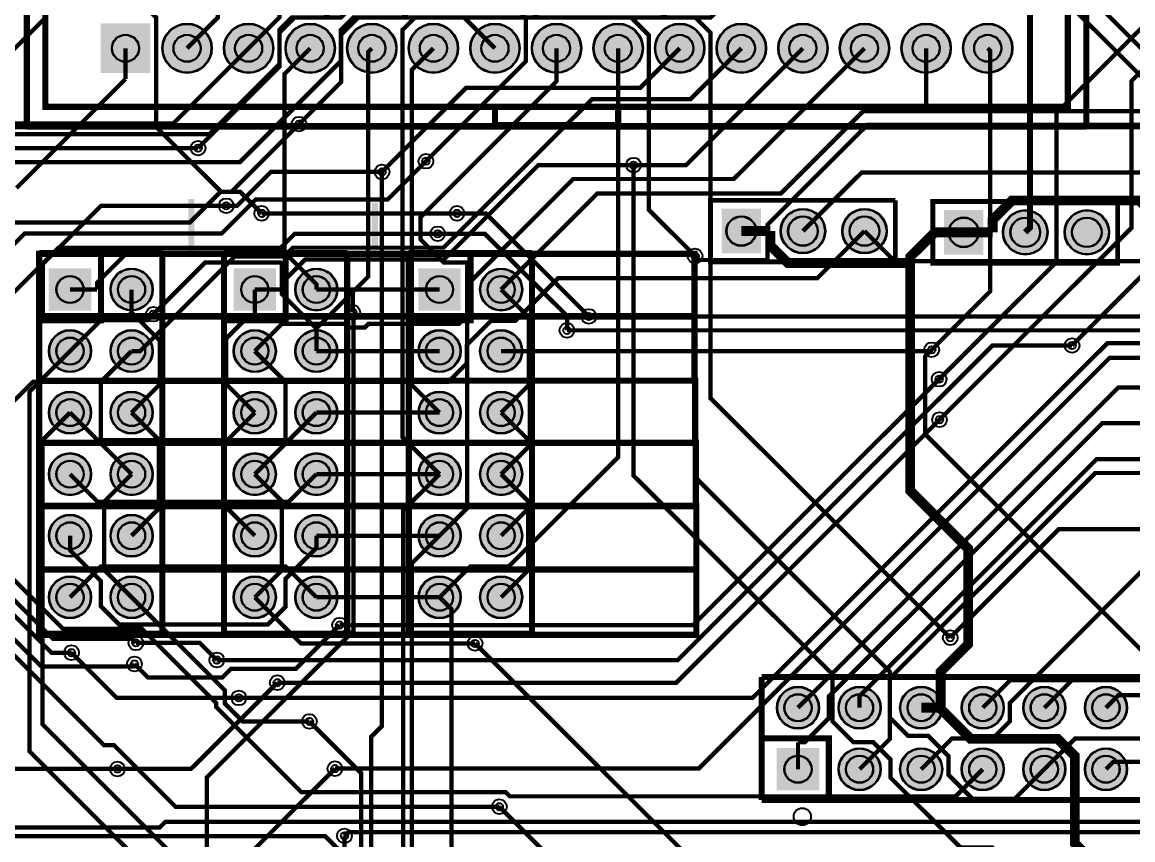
# Model space of a CAD drawing. Header units: millimetres. Extents: x 0 to 210, y -1 to 136.
# Drawn here: x 35.62 to 81.42, y 34.74 to 68.49 of the extents above; entities that cross this region are included whole.
import ezdxf

# ---------------------------------------------------------------- set-up
doc = ezdxf.new("R2010")
doc.units = ezdxf.units.MM
for name, color, linetype, true_color in [('BottomLayer', 7, 'Continuous', 0x0000ff), ('BottomSolderMaskLayer', 7, 'Continuous', 0xaa00ff), ('Hole', 7, 'Continuous', 0x222222), ('Multi-Layer', 7, 'Continuous', 0xc0c0c0), ('TopLayer', 7, 'Continuous', 0xff0000), ('TopSilkLayer', 7, 'Continuous', 0xffcc00), ('TopSolderMaskLayer', 7, 'Continuous', 0x800080)]:
    doc.layers.add(name, color=color, linetype=linetype, true_color=true_color)

msp = doc.modelspace()

# ---------------------------------------------------------------- hatches: boundary and pattern name
at = {"layer": 'BottomSolderMaskLayer'}
for points in [[(38.853, 68.437), (40.903, 68.437), (40.903, 66.386), (38.853, 66.386)], [(41.393, 67.412, 1), (43.444, 67.412, 1)], [(43.933, 67.412, 1), (45.984, 67.412, 1)], [(46.473, 67.412, 1), (48.524, 67.412, 1)], [(49.013, 67.412, 1), (51.064, 67.412, 1)], [(51.553, 67.412, 1), (53.604, 67.412, 1)], [(54.093, 67.412, 1), (56.144, 67.412, 1)], [(56.633, 67.412, 1), (58.684, 67.412, 1)], [(59.173, 67.412, 1), (61.224, 67.412, 1)], [(61.713, 67.412, 1), (63.764, 67.412, 1)], [(64.253, 67.412, 1), (66.304, 67.412, 1)], [(66.793, 67.412, 1), (68.844, 67.412, 1)], [(69.333, 67.412, 1), (71.384, 67.412, 1)], [(71.873, 67.412, 1), (73.924, 67.412, 1)], [(74.413, 67.412, 1), (76.464, 67.412, 1)], [(64.465, 60.793), (66.091, 60.793), (66.091, 58.943), (64.465, 58.943)], [(66.893, 59.868, 1), (68.744, 59.868, 1)], [(69.433, 59.868, 1), (71.284, 59.868, 1)], [(73.635, 60.743), (75.26, 60.743), (75.26, 58.892), (73.635, 58.892)], [(76.062, 59.817, 1), (77.913, 59.817, 1)], [(78.602, 59.817, 1), (80.453, 59.817, 1)], [(38.467, 58.33), (38.467, 56.58), (36.717, 56.58), (36.717, 58.33)], [(39.257, 57.455, 1), (41.008, 57.455, 1)], [(46.087, 58.33), (46.087, 56.58), (44.337, 56.58), (44.337, 58.33)], [(46.877, 57.455, 1), (48.628, 57.455, 1)], [(53.707, 58.33), (53.707, 56.58), (51.957, 56.58), (51.957, 58.33)], [(54.497, 57.455, 1), (56.248, 57.455, 1)], [(36.717, 54.915, 1), (38.468, 54.915, 1)], [(39.257, 54.915, 1), (41.008, 54.915, 1)], [(44.337, 54.915, 1), (46.088, 54.915, 1)], [(46.877, 54.915, 1), (48.628, 54.915, 1)], [(51.957, 54.915, 1), (53.708, 54.915, 1)], [(54.497, 54.915, 1), (56.248, 54.915, 1)], [(36.717, 52.375, 1), (38.468, 52.375, 1)], [(39.257, 52.375, 1), (41.008, 52.375, 1)], [(44.337, 52.375, 1), (46.088, 52.375, 1)], [(46.877, 52.375, 1), (48.628, 52.375, 1)], [(51.957, 52.375, 1), (53.708, 52.375, 1)], [(54.497, 52.375, 1), (56.248, 52.375, 1)], [(36.717, 49.835, 1), (38.468, 49.835, 1)], [(39.257, 49.835, 1), (41.008, 49.835, 1)], [(44.337, 49.835, 1), (46.088, 49.835, 1)], [(46.877, 49.835, 1), (48.628, 49.835, 1)], [(51.957, 49.835, 1), (53.708, 49.835, 1)], [(54.497, 49.835, 1), (56.248, 49.835, 1)], [(36.717, 47.295, 1), (38.468, 47.295, 1)], [(39.257, 47.295, 1), (41.008, 47.295, 1)], [(44.337, 47.295, 1), (46.088, 47.295, 1)], [(46.877, 47.295, 1), (48.628, 47.295, 1)], [(51.957, 47.295, 1), (53.708, 47.295, 1)], [(54.497, 47.295, 1), (56.248, 47.295, 1)], [(36.717, 44.755, 1), (38.468, 44.755, 1)], [(39.257, 44.755, 1), (41.008, 44.755, 1)], [(44.337, 44.755, 1), (46.088, 44.755, 1)], [(46.877, 44.755, 1), (48.628, 44.755, 1)], [(51.957, 44.755, 1), (53.708, 44.755, 1)], [(54.497, 44.755, 1), (56.248, 44.755, 1)], [(66.739, 40.197, 1), (68.49, 40.197, 1)], [(69.279, 40.197, 1), (71.03, 40.197, 1)], [(71.819, 40.197, 1), (73.57, 40.197, 1)], [(74.359, 40.197, 1), (76.11, 40.197, 1)], [(76.899, 40.197, 1), (78.65, 40.197, 1)], [(79.439, 40.197, 1), (81.19, 40.197, 1)], [(66.739, 38.532), (68.49, 38.532), (68.49, 36.782), (66.739, 36.782)], [(69.279, 37.657, 1), (71.03, 37.657, 1)], [(71.819, 37.657, 1), (73.57, 37.657, 1)], [(74.359, 37.657, 1), (76.11, 37.657, 1)], [(76.899, 37.657, 1), (78.65, 37.657, 1)], [(79.439, 37.657, 1), (81.19, 37.657, 1)]]:
    msp.add_hatch(color=256, dxfattribs=at).paths.add_polyline_path(points)
at = {"layer": 'Multi-Layer'}
for points in [[(38.878, 68.412), (40.878, 68.412), (40.878, 66.412), (38.878, 66.412)], [(41.418, 67.412, 1), (43.418, 67.412, 1)], [(43.958, 67.412, 1), (45.958, 67.412, 1)], [(46.498, 67.412, 1), (48.498, 67.412, 1)], [(49.038, 67.412, 1), (51.038, 67.412, 1)], [(51.578, 67.412, 1), (53.578, 67.412, 1)], [(54.118, 67.412, 1), (56.118, 67.412, 1)], [(56.658, 67.412, 1), (58.658, 67.412, 1)], [(59.198, 67.412, 1), (61.198, 67.412, 1)], [(61.738, 67.412, 1), (63.738, 67.412, 1)], [(64.278, 67.412, 1), (66.278, 67.412, 1)], [(66.818, 67.412, 1), (68.818, 67.412, 1)], [(69.358, 67.412, 1), (71.358, 67.412, 1)], [(71.898, 67.412, 1), (73.898, 67.412, 1)], [(74.438, 67.412, 1), (76.438, 67.412, 1)], [(64.491, 60.768), (66.066, 60.768), (66.066, 58.968), (64.491, 58.968)], [(66.918, 59.868, 1), (68.718, 59.868, 1)], [(69.458, 59.868, 1), (71.258, 59.868, 1)], [(73.66, 60.717), (75.235, 60.717), (75.235, 58.917), (73.66, 58.917)], [(76.088, 59.817, 1), (77.888, 59.817, 1)], [(78.628, 59.817, 1), (80.428, 59.817, 1)], [(38.442, 58.305), (38.442, 56.605), (36.742, 56.605), (36.742, 58.305)], [(39.282, 57.455, 1), (40.982, 57.455, 1)], [(46.062, 58.305), (46.062, 56.605), (44.362, 56.605), (44.362, 58.305)], [(46.902, 57.455, 1), (48.602, 57.455, 1)], [(53.682, 58.305), (53.682, 56.605), (51.982, 56.605), (51.982, 58.305)], [(54.522, 57.455, 1), (56.222, 57.455, 1)], [(36.742, 54.915, 1), (38.442, 54.915, 1)], [(39.282, 54.915, 1), (40.982, 54.915, 1)], [(44.362, 54.915, 1), (46.062, 54.915, 1)], [(46.902, 54.915, 1), (48.602, 54.915, 1)], [(51.982, 54.915, 1), (53.682, 54.915, 1)], [(54.522, 54.915, 1), (56.222, 54.915, 1)], [(36.742, 52.375, 1), (38.442, 52.375, 1)], [(39.282, 52.375, 1), (40.982, 52.375, 1)], [(44.362, 52.375, 1), (46.062, 52.375, 1)], [(46.902, 52.375, 1), (48.602, 52.375, 1)], [(51.982, 52.375, 1), (53.682, 52.375, 1)], [(54.522, 52.375, 1), (56.222, 52.375, 1)], [(36.742, 49.835, 1), (38.442, 49.835, 1)], [(39.282, 49.835, 1), (40.982, 49.835, 1)], [(44.362, 49.835, 1), (46.062, 49.835, 1)], [(46.902, 49.835, 1), (48.602, 49.835, 1)], [(51.982, 49.835, 1), (53.682, 49.835, 1)], [(54.522, 49.835, 1), (56.222, 49.835, 1)], [(36.742, 47.295, 1), (38.442, 47.295, 1)], [(39.282, 47.295, 1), (40.982, 47.295, 1)], [(44.362, 47.295, 1), (46.062, 47.295, 1)], [(46.902, 47.295, 1), (48.602, 47.295, 1)], [(51.982, 47.295, 1), (53.682, 47.295, 1)], [(54.522, 47.295, 1), (56.222, 47.295, 1)], [(36.742, 44.755, 1), (38.442, 44.755, 1)], [(39.282, 44.755, 1), (40.982, 44.755, 1)], [(44.362, 44.755, 1), (46.062, 44.755, 1)], [(46.902, 44.755, 1), (48.602, 44.755, 1)], [(51.982, 44.755, 1), (53.682, 44.755, 1)], [(54.522, 44.755, 1), (56.222, 44.755, 1)], [(66.765, 40.197, 1), (68.465, 40.197, 1)], [(69.305, 40.197, 1), (71.005, 40.197, 1)], [(71.845, 40.197, 1), (73.545, 40.197, 1)], [(74.385, 40.197, 1), (76.085, 40.197, 1)], [(76.925, 40.197, 1), (78.625, 40.197, 1)], [(79.465, 40.197, 1), (81.165, 40.197, 1)], [(66.765, 38.507), (68.464, 38.507), (68.464, 36.807), (66.765, 36.807)], [(69.305, 37.657, 1), (71.005, 37.657, 1)], [(71.845, 37.657, 1), (73.545, 37.657, 1)], [(74.385, 37.657, 1), (76.085, 37.657, 1)], [(76.925, 37.657, 1), (78.625, 37.657, 1)], [(79.465, 37.657, 1), (81.165, 37.657, 1)]]:
    msp.add_hatch(color=256, dxfattribs=at).paths.add_polyline_path(points)
at = {"layer": 'TopSilkLayer'}
for points in [[(42.469, 61.189), (42.723, 61.189), (42.723, 59.03), (42.469, 59.03), (42.469, 61.189)], [(50.038, 61.036), (50.292, 61.036), (50.292, 58.877), (50.038, 58.877), (50.038, 61.036)]]:
    msp.add_hatch(color=256, dxfattribs=at).paths.add_polyline_path(points)
at = {"layer": 'TopSolderMaskLayer'}
for points in [[(38.853, 68.437), (40.903, 68.437), (40.903, 66.386), (38.853, 66.386)], [(41.393, 67.412, 1), (43.444, 67.412, 1)], [(43.933, 67.412, 1), (45.984, 67.412, 1)], [(46.473, 67.412, 1), (48.524, 67.412, 1)], [(49.013, 67.412, 1), (51.064, 67.412, 1)], [(51.553, 67.412, 1), (53.604, 67.412, 1)], [(54.093, 67.412, 1), (56.144, 67.412, 1)], [(56.633, 67.412, 1), (58.684, 67.412, 1)], [(59.173, 67.412, 1), (61.224, 67.412, 1)], [(61.713, 67.412, 1), (63.764, 67.412, 1)], [(64.253, 67.412, 1), (66.304, 67.412, 1)], [(66.793, 67.412, 1), (68.844, 67.412, 1)], [(69.333, 67.412, 1), (71.384, 67.412, 1)], [(71.873, 67.412, 1), (73.924, 67.412, 1)], [(74.413, 67.412, 1), (76.464, 67.412, 1)], [(64.465, 60.793), (66.091, 60.793), (66.091, 58.943), (64.465, 58.943)], [(66.893, 59.868, 1), (68.744, 59.868, 1)], [(69.433, 59.868, 1), (71.284, 59.868, 1)], [(73.635, 60.743), (75.26, 60.743), (75.26, 58.892), (73.635, 58.892)], [(76.062, 59.817, 1), (77.913, 59.817, 1)], [(78.602, 59.817, 1), (80.453, 59.817, 1)], [(38.467, 58.33), (38.467, 56.58), (36.717, 56.58), (36.717, 58.33)], [(39.257, 57.455, 1), (41.008, 57.455, 1)], [(46.087, 58.33), (46.087, 56.58), (44.337, 56.58), (44.337, 58.33)], [(46.877, 57.455, 1), (48.628, 57.455, 1)], [(53.707, 58.33), (53.707, 56.58), (51.957, 56.58), (51.957, 58.33)], [(54.497, 57.455, 1), (56.248, 57.455, 1)], [(36.717, 54.915, 1), (38.468, 54.915, 1)], [(39.257, 54.915, 1), (41.008, 54.915, 1)], [(44.337, 54.915, 1), (46.088, 54.915, 1)], [(46.877, 54.915, 1), (48.628, 54.915, 1)], [(51.957, 54.915, 1), (53.708, 54.915, 1)], [(54.497, 54.915, 1), (56.248, 54.915, 1)], [(36.717, 52.375, 1), (38.468, 52.375, 1)], [(39.257, 52.375, 1), (41.008, 52.375, 1)], [(44.337, 52.375, 1), (46.088, 52.375, 1)], [(46.877, 52.375, 1), (48.628, 52.375, 1)], [(51.957, 52.375, 1), (53.708, 52.375, 1)], [(54.497, 52.375, 1), (56.248, 52.375, 1)], [(36.717, 49.835, 1), (38.468, 49.835, 1)], [(39.257, 49.835, 1), (41.008, 49.835, 1)], [(44.337, 49.835, 1), (46.088, 49.835, 1)], [(46.877, 49.835, 1), (48.628, 49.835, 1)], [(51.957, 49.835, 1), (53.708, 49.835, 1)], [(54.497, 49.835, 1), (56.248, 49.835, 1)], [(36.717, 47.295, 1), (38.468, 47.295, 1)], [(39.257, 47.295, 1), (41.008, 47.295, 1)], [(44.337, 47.295, 1), (46.088, 47.295, 1)], [(46.877, 47.295, 1), (48.628, 47.295, 1)], [(51.957, 47.295, 1), (53.708, 47.295, 1)], [(54.497, 47.295, 1), (56.248, 47.295, 1)], [(36.717, 44.755, 1), (38.468, 44.755, 1)], [(39.257, 44.755, 1), (41.008, 44.755, 1)], [(44.337, 44.755, 1), (46.088, 44.755, 1)], [(46.877, 44.755, 1), (48.628, 44.755, 1)], [(51.957, 44.755, 1), (53.708, 44.755, 1)], [(54.497, 44.755, 1), (56.248, 44.755, 1)], [(66.739, 40.197, 1), (68.49, 40.197, 1)], [(69.279, 40.197, 1), (71.03, 40.197, 1)], [(71.819, 40.197, 1), (73.57, 40.197, 1)], [(74.359, 40.197, 1), (76.11, 40.197, 1)], [(76.899, 40.197, 1), (78.65, 40.197, 1)], [(79.439, 40.197, 1), (81.19, 40.197, 1)], [(66.739, 38.532), (68.49, 38.532), (68.49, 36.782), (66.739, 36.782)], [(69.279, 37.657, 1), (71.03, 37.657, 1)], [(71.819, 37.657, 1), (73.57, 37.657, 1)], [(74.359, 37.657, 1), (76.11, 37.657, 1)], [(76.899, 37.657, 1), (78.65, 37.657, 1)], [(79.439, 37.657, 1), (81.19, 37.657, 1)]]:
    msp.add_hatch(color=256, dxfattribs=at).paths.add_polyline_path(points)

# ---------------------------------------------------------------- linework, layer by layer
at = {"layer": 'BottomLayer'}
for points, const_width in [([(76.988, 59.817), (77.185, 60.014), (77.185, 95.607), (72.702, 100.09)], 0.254), ([(50.043, 82.643), (61.468, 71.218), (61.468, 69.391), (62.178, 68.682), (63.379, 68.682), (64.007, 68.053), (64.007, 52.972), (73.893, 43.086)], 0.178), ([(43.688, 78.889), (43.688, 68.682), (42.418, 67.412)], 0.178), ([(28.026, 61.651), (28.026, 61.893), (29.815, 63.682), (31.591, 63.682), (36.599, 68.691), (36.599, 71.61)], 0.178), ([(63.367, 58.843), (61.467, 60.742), (61.467, 67.949), (60.735, 68.681), (56.895, 68.681), (56.388, 69.187), (56.388, 70.48), (55.63, 71.238), (46.912, 71.238), (46.228, 70.555), (46.228, 68.682), (44.958, 67.412)], 0.178), ([(73.435, 53.755), (78.275, 58.595), (78.275, 64.739), (84.777, 71.242)], 0.178), ([(45.499, 60.599), (44.614, 61.485), (43.827, 61.485), (41.149, 64.163), (41.149, 68.681), (39.878, 69.952)], 0.178), ([(42.872, 63.291), (46.228, 66.648), (46.228, 68.056), (46.854, 68.682), (48.768, 68.682), (50.038, 69.952)], 0.178), ([(52.578, 69.952), (51.307, 68.681), (49.482, 68.681), (48.768, 67.967), (48.768, 66.012), (47.038, 64.282)], 0.178), ([(55.118, 69.952), (56.388, 68.682), (56.388, 66.871), (52.269, 62.751)], 0.178), ([(78.918, 55.145), (81.993, 58.22), (81.993, 65.712), (84.566, 68.285), (84.566, 69.683), (84.529, 69.72)], 0.178), ([(55.118, 67.412), (53.848, 68.682), (51.814, 68.682), (51.308, 68.176), (51.308, 51.359), (52.832, 49.835)], 0.178), ([(83.992, 68.681), (81.37, 66.059), (81.37, 60.004), (73.451, 52.084)], 0.178), ([(39.878, 67.412), (39.878, 66.145)], 0.178), ([(46.441, 58.984), (46.441, 66.355), (47.498, 67.412)], 0.178), ([(50.038, 67.412), (49.883, 67.257), (49.883, 57.981), (47.752, 55.85)], 0.178), ([(52.832, 52.375), (51.691, 53.517), (51.691, 66.524), (52.578, 67.412)], 0.178), ([(52.832, 47.295), (53.976, 48.439), (53.976, 58.522), (53.924, 58.574), (53.003, 58.574), (52.048, 59.529), (52.048, 60.437), (57.658, 66.047), (57.658, 67.412)], 0.178), ([(52.832, 44.755), (54.102, 46.025), (55.685, 46.025), (60.198, 50.538), (60.198, 67.412)], 0.178), ([(75.438, 67.412), (75.536, 67.315), (75.536, 57.378), (73.127, 54.969)], 0.178), ([(35.381, 61.647), (39.878, 66.145)], 0.178), ([(50.456, 62.308), (50.456, 39.441), (50.017, 39.002), (50.017, 31.221), (50.517, 30.722), (50.517, 26.068)], 0.178), ([(60.833, 62.591), (60.833, 49.776), (69.036, 41.573), (69.036, 39.64), (69.9, 38.776), (70.712, 38.776), (71.425, 38.063), (71.425, 37.318), (74.315, 34.428), (75.622, 34.428), (78.499, 31.551), (78.499, 28.257), (81.194, 25.563)], 0.178), ([(40.132, 56.509), (39.935, 56.311), (36.525, 56.311), (36.474, 56.363), (36.474, 58.515), (38.87, 60.912), (44.034, 60.912)], 0.178), ([(53.552, 60.599), (54.736, 60.599), (58.99, 56.346)], 0.178), ([(65.278, 59.868), (66.472, 59.868)], 0.406), ([(72.242, 58.553), (67.19, 58.553), (66.472, 59.271), (66.472, 59.868)], 0.406), ([(72.242, 58.553), (72.242, 58.805), (73.254, 59.817)], 0.406), ([(74.448, 59.817), (73.254, 59.817)], 0.406), ([(52.758, 59.757), (54.697, 59.757), (58.09, 56.364), (58.09, 55.772)], 0.178), ([(46.441, 58.984), (39.958, 58.984), (38.709, 57.734), (38.709, 57.455)], 0.178), ([(47.752, 55.85), (46.331, 57.271), (46.331, 58.522), (46.279, 58.574), (43.168, 58.574), (41.029, 56.435)], 0.178), ([(47.752, 57.455), (47.752, 57.673), (46.441, 58.984)], 0.178), ([(77.775, 37.657), (76.55, 36.433), (74.815, 36.433), (73.825, 37.423), (73.825, 38.192), (72.986, 39.032), (72.153, 39.032), (71.408, 39.777), (71.408, 41.676), (63.367, 49.717), (63.367, 58.843)], 0.178), ([(73.502, 40.197), (73.502, 41.688), (74.63, 42.816), (74.63, 46.763), (72.242, 49.151), (72.242, 58.553)], 0.406), ([(37.592, 57.455), (38.709, 57.455)], 0.178), ([(40.132, 56.509), (40.132, 57.455)], 0.178), ([(45.212, 57.455), (45.212, 56.338)], 0.178), ([(55.372, 52.375), (56.518, 53.521), (56.518, 56.309), (55.372, 57.455)], 0.178), ([(40.132, 52.375), (41.289, 53.532), (41.289, 55.352), (40.132, 56.509)], 0.178), ([(43.238, 33), (43.238, 37.324), (49.284, 43.371), (49.284, 56.484), (49.253, 56.516)], 0.178), ([(45.212, 52.375), (44.029, 53.559), (44.029, 55.434), (44.933, 56.338), (45.212, 56.338)], 0.178), ([(47.752, 54.915), (47.752, 55.85)], 0.178), ([(37.592, 54.915), (35.919, 53.242), (35.919, 38.401), (41.894, 32.425), (41.894, 24.503), (41.282, 23.89)], 0.178), ([(40.132, 49.835), (38.862, 51.105), (38.862, 53.645), (40.132, 54.915)], 0.178), ([(45.212, 54.915), (46.482, 53.645), (46.482, 51.105), (45.212, 49.835)], 0.178), ([(99.814, 22.005), (99.814, 19.029), (95.003, 14.218), (93.748, 14.218), (84.777, 23.189), (84.777, 39.569), (72.862, 51.484), (72.862, 54.704), (73.127, 54.969)], 0.178), ([(37.592, 52.375), (36.463, 51.245), (36.463, 39.501), (42.665, 33.299), (42.665, 32.763), (43.486, 31.942), (43.486, 25.159)], 0.178), ([(40.132, 47.295), (41.251, 48.414), (41.251, 51.256), (40.132, 52.375)], 0.178), ([(45.212, 47.295), (43.968, 48.539), (43.968, 51.131), (45.212, 52.375)], 0.178), ([(55.372, 47.295), (56.616, 48.539), (56.616, 51.131), (55.372, 52.375)], 0.178), ([(40.132, 44.755), (39.003, 45.885), (39.003, 48.705), (40.132, 49.835)], 0.178), ([(45.212, 49.835), (46.331, 48.716), (46.331, 45.874), (45.212, 44.755)], 0.178), ([(52.832, 49.835), (51.335, 48.338), (51.335, 33.535), (50.613, 32.813)], 0.178), ([(47.752, 47.295), (47.752, 46.789), (46.482, 45.519), (46.482, 44.363), (45.756, 43.636), (39.614, 43.636), (38.862, 44.388), (38.862, 45.428), (37.592, 46.698), (37.592, 47.295)], 0.178), ([(50.59, 31.459), (51.693, 32.561), (51.693, 46.155), (52.832, 47.295)], 0.178), ([(50.955, 24.603), (53.321, 26.969), (53.321, 44.267), (52.832, 44.755)], 0.178), ([(48.711, 43.608), (46.906, 41.803), (44.23, 41.803), (43.873, 41.446), (40.803, 41.446), (40.25, 42)], 0.178), ([(43.645, 42.164), (42.938, 42.871), (40.31, 42.871)], 0.178), ([(54.297, 42.849), (71.01, 26.136), (71.041, 26.136)], 0.178), ([(44.554, 40.603), (39.517, 40.603), (37.654, 42.467)], 0.178), ([(39.548, 37.669), (42.581, 37.669), (46.142, 41.229)], 0.178), ([(84.204, 39.331), (82.196, 41.338), (76.376, 41.338), (75.235, 40.197)], 0.178), ([(73.502, 40.197), (72.695, 40.197)], 0.406), ([(82.321, 31.307), (79.031, 34.597), (79.031, 38.201), (78.319, 38.914), (74.735, 38.914), (73.502, 40.147), (73.502, 40.197)], 0.406), ([(49.931, 29.325), (49.594, 29.661), (49.594, 37.5), (47.463, 39.632)], 0.178), ([(48.52, 37.682), (44.06, 33.222), (44.06, 27.89)], 0.178), ([(55.549, 23.433), (56, 23.433), (58.386, 25.819), (58.386, 33.023), (55.296, 36.112)], 0.178), ([(41.096, 21.601), (48.91, 29.415), (48.91, 34.909)], 0.178)]:
    msp.add_lwpolyline(points, dxfattribs=dict(at, const_width=const_width))
at = {"layer": 'BottomSolderMaskLayer'}
for centre, radius in [((42.418, 67.412), 1.025), ((44.958, 67.412), 1.025), ((47.498, 67.412), 1.025), ((50.038, 67.412), 1.025), ((52.578, 67.412), 1.025), ((55.118, 67.412), 1.025), ((57.658, 67.412), 1.025), ((60.198, 67.412), 1.025), ((62.738, 67.412), 1.025), ((65.278, 67.412), 1.025), ((67.818, 67.412), 1.025), ((70.358, 67.412), 1.025), ((72.898, 67.412), 1.025), ((75.438, 67.412), 1.025), ((39.878, 67.412), 0.564), ((42.418, 67.412), 0.564), ((44.958, 67.412), 0.564), ((47.498, 67.412), 0.564), ((50.038, 67.412), 0.564), ((52.578, 67.412), 0.564), ((55.118, 67.412), 0.564), ((57.658, 67.412), 0.564), ((60.198, 67.412), 0.564), ((62.738, 67.412), 0.564), ((65.278, 67.412), 0.564), ((67.818, 67.412), 0.564), ((70.358, 67.412), 0.564), ((72.898, 67.412), 0.564), ((75.438, 67.412), 0.564), ((65.278, 59.868), 0.619), ((67.818, 59.868), 0.925), ((67.818, 59.868), 0.617), ((70.358, 59.868), 0.925), ((70.358, 59.868), 0.617), ((76.988, 59.817), 0.925), ((79.528, 59.817), 0.925), ((74.448, 59.817), 0.619), ((76.988, 59.817), 0.617), ((79.528, 59.817), 0.617), ((40.132, 57.455), 0.875), ((47.752, 57.455), 0.875), ((55.372, 57.455), 0.875), ((37.592, 57.455), 0.566), ((40.132, 57.455), 0.566), ((45.212, 57.455), 0.566), ((47.752, 57.455), 0.566), ((52.832, 57.455), 0.566), ((55.372, 57.455), 0.566), ((37.592, 54.915), 0.875), ((37.592, 54.915), 0.566), ((40.132, 54.915), 0.875), ((40.132, 54.915), 0.566), ((45.212, 54.915), 0.875), ((45.212, 54.915), 0.566), ((47.752, 54.915), 0.875), ((47.752, 54.915), 0.566), ((52.832, 54.915), 0.875), ((52.832, 54.915), 0.566), ((55.372, 54.915), 0.875), ((55.372, 54.915), 0.566), ((37.592, 52.375), 0.875), ((40.132, 52.375), 0.875), ((45.212, 52.375), 0.875), ((47.752, 52.375), 0.875), ((52.832, 52.375), 0.875), ((55.372, 52.375), 0.875), ((37.592, 52.375), 0.566), ((40.132, 52.375), 0.566), ((45.212, 52.375), 0.566), ((47.752, 52.375), 0.566), ((52.832, 52.375), 0.566), ((55.372, 52.375), 0.566), ((37.592, 49.835), 0.875), ((37.592, 49.835), 0.566), ((40.132, 49.835), 0.875), ((40.132, 49.835), 0.566), ((45.212, 49.835), 0.875), ((45.212, 49.835), 0.566), ((47.752, 49.835), 0.875), ((47.752, 49.835), 0.566), ((52.832, 49.835), 0.875), ((52.832, 49.835), 0.566), ((55.372, 49.835), 0.875), ((55.372, 49.835), 0.566), ((37.592, 47.295), 0.875), ((40.132, 47.295), 0.875), ((45.212, 47.295), 0.875), ((47.752, 47.295), 0.875), ((52.832, 47.295), 0.875), ((55.372, 47.295), 0.875), ((37.592, 47.295), 0.566), ((40.132, 47.295), 0.566), ((45.212, 47.295), 0.566), ((47.752, 47.295), 0.566), ((52.832, 47.295), 0.566), ((55.372, 47.295), 0.566), ((37.592, 44.755), 0.875), ((40.132, 44.755), 0.875), ((45.212, 44.755), 0.875), ((47.752, 44.755), 0.875), ((52.832, 44.755), 0.875), ((55.372, 44.755), 0.875), ((37.592, 44.755), 0.566), ((40.132, 44.755), 0.566), ((45.212, 44.755), 0.566), ((47.752, 44.755), 0.566), ((52.832, 44.755), 0.566), ((55.372, 44.755), 0.566), ((67.615, 40.197), 0.875), ((67.615, 40.197), 0.566), ((70.155, 40.197), 0.875), ((70.155, 40.197), 0.566), ((72.695, 40.197), 0.875), ((72.695, 40.197), 0.566), ((75.235, 40.197), 0.875), ((75.235, 40.197), 0.566), ((77.775, 40.197), 0.875), ((77.775, 40.197), 0.566), ((80.315, 40.197), 0.875), ((80.315, 40.197), 0.566), ((70.155, 37.657), 0.875), ((72.695, 37.657), 0.875), ((75.235, 37.657), 0.875), ((77.775, 37.657), 0.875), ((80.315, 37.657), 0.875), ((67.615, 37.657), 0.566), ((70.155, 37.657), 0.566), ((72.695, 37.657), 0.566), ((75.235, 37.657), 0.566), ((77.775, 37.657), 0.566), ((80.315, 37.657), 0.566)]:
    msp.add_circle(centre, radius, dxfattribs=at)
at = {"layer": 'Hole'}
for centre in [(47.038, 64.282), (42.872, 63.291), (52.269, 62.751), (50.456, 62.308), (60.833, 62.591), (44.034, 60.912), (45.499, 60.599), (53.552, 60.599), (52.758, 59.757), (63.367, 58.842), (41.029, 56.435), (49.253, 56.516), (58.99, 56.345), (58.09, 55.772), (73.127, 54.969), (78.918, 55.145), (73.435, 53.755), (73.451, 52.084), (48.711, 43.608), (73.893, 43.086), (37.654, 42.467), (40.31, 42.87), (54.297, 42.849), (40.25, 41.999), (43.645, 42.164), (46.142, 41.229), (44.554, 40.603), (47.463, 39.632), (39.548, 37.669), (48.52, 37.682), (55.296, 36.112), (48.91, 34.909)]:
    msp.add_circle(centre, 0.152, dxfattribs=at)
at = {"layer": 'Multi-Layer'}
for centre, radius in [((42.418, 67.412), 1), ((44.958, 67.412), 1), ((47.498, 67.412), 1), ((50.038, 67.412), 1), ((52.578, 67.412), 1), ((55.118, 67.412), 1), ((57.658, 67.412), 1), ((60.198, 67.412), 1), ((62.738, 67.412), 1), ((65.278, 67.412), 1), ((67.818, 67.412), 1), ((70.358, 67.412), 1), ((72.898, 67.412), 1), ((75.438, 67.412), 1), ((39.878, 67.412), 0.55), ((42.418, 67.412), 0.55), ((44.958, 67.412), 0.55), ((47.498, 67.412), 0.55), ((50.038, 67.412), 0.55), ((52.578, 67.412), 0.55), ((55.118, 67.412), 0.55), ((57.658, 67.412), 0.55), ((60.198, 67.412), 0.55), ((62.738, 67.412), 0.55), ((65.278, 67.412), 0.55), ((67.818, 67.412), 0.55), ((70.358, 67.412), 0.55), ((72.898, 67.412), 0.55), ((75.438, 67.412), 0.55), ((47.038, 64.282), 0.305), ((42.872, 63.291), 0.305), ((52.269, 62.751), 0.305), ((60.833, 62.591), 0.305), ((50.456, 62.308), 0.305), ((44.034, 60.912), 0.305), ((45.499, 60.599), 0.305), ((53.552, 60.599), 0.305), ((65.278, 59.868), 0.6), ((67.818, 59.868), 0.9), ((67.818, 59.868), 0.6), ((70.358, 59.868), 0.9), ((70.358, 59.868), 0.6), ((76.988, 59.817), 0.9), ((79.528, 59.817), 0.9), ((52.758, 59.757), 0.305), ((74.448, 59.817), 0.6), ((76.988, 59.817), 0.6), ((79.528, 59.817), 0.6), ((63.367, 58.842), 0.305), ((40.132, 57.455), 0.85), ((47.752, 57.455), 0.85), ((55.372, 57.455), 0.85), ((37.592, 57.455), 0.55), ((40.132, 57.455), 0.55), ((45.212, 57.455), 0.55), ((47.752, 57.455), 0.55), ((52.832, 57.455), 0.55), ((55.372, 57.455), 0.55), ((49.253, 56.516), 0.305), ((41.029, 56.435), 0.305), ((58.99, 56.345), 0.305), ((58.09, 55.772), 0.305), ((37.592, 54.915), 0.85), ((37.592, 54.915), 0.55), ((40.132, 54.915), 0.85), ((40.132, 54.915), 0.55), ((45.212, 54.915), 0.85), ((45.212, 54.915), 0.55), ((47.752, 54.915), 0.85), ((47.752, 54.915), 0.55), ((52.832, 54.915), 0.85), ((52.832, 54.915), 0.55), ((55.372, 54.915), 0.85), ((55.372, 54.915), 0.55), ((78.918, 55.145), 0.305), ((73.127, 54.969), 0.305), ((73.435, 53.755), 0.305), ((37.592, 52.375), 0.85), ((40.132, 52.375), 0.85), ((45.212, 52.375), 0.85), ((47.752, 52.375), 0.85), ((52.832, 52.375), 0.85), ((55.372, 52.375), 0.85), ((37.592, 52.375), 0.55), ((40.132, 52.375), 0.55), ((45.212, 52.375), 0.55), ((47.752, 52.375), 0.55), ((52.832, 52.375), 0.55), ((55.372, 52.375), 0.55), ((73.451, 52.084), 0.305), ((37.592, 49.835), 0.85), ((37.592, 49.835), 0.55), ((40.132, 49.835), 0.85), ((40.132, 49.835), 0.55), ((45.212, 49.835), 0.85), ((45.212, 49.835), 0.55), ((47.752, 49.835), 0.85), ((47.752, 49.835), 0.55), ((52.832, 49.835), 0.85), ((52.832, 49.835), 0.55), ((55.372, 49.835), 0.85), ((55.372, 49.835), 0.55), ((37.592, 47.295), 0.85), ((40.132, 47.295), 0.85), ((45.212, 47.295), 0.85), ((47.752, 47.295), 0.85), ((52.832, 47.295), 0.85), ((55.372, 47.295), 0.85), ((37.592, 47.295), 0.55), ((40.132, 47.295), 0.55), ((45.212, 47.295), 0.55), ((47.752, 47.295), 0.55), ((52.832, 47.295), 0.55), ((55.372, 47.295), 0.55), ((37.592, 44.755), 0.85), ((40.132, 44.755), 0.85), ((45.212, 44.755), 0.85), ((47.752, 44.755), 0.85), ((52.832, 44.755), 0.85), ((55.372, 44.755), 0.85), ((37.592, 44.755), 0.55), ((40.132, 44.755), 0.55), ((45.212, 44.755), 0.55), ((47.752, 44.755), 0.55), ((52.832, 44.755), 0.55), ((55.372, 44.755), 0.55), ((48.711, 43.608), 0.305), ((40.31, 42.87), 0.305), ((54.297, 42.849), 0.305), ((73.893, 43.086), 0.305), ((37.654, 42.467), 0.305), ((40.25, 41.999), 0.305), ((43.645, 42.164), 0.305), ((46.142, 41.229), 0.305), ((44.554, 40.603), 0.305), ((67.615, 40.197), 0.85), ((70.155, 40.197), 0.85), ((72.695, 40.197), 0.85), ((75.235, 40.197), 0.85), ((77.775, 40.197), 0.85), ((80.315, 40.197), 0.85), ((67.615, 40.197), 0.55), ((70.155, 40.197), 0.55), ((72.695, 40.197), 0.55), ((75.235, 40.197), 0.55), ((77.775, 40.197), 0.55), ((80.315, 40.197), 0.55), ((47.463, 39.632), 0.305), ((70.155, 37.657), 0.85), ((72.695, 37.657), 0.85), ((75.235, 37.657), 0.85), ((77.775, 37.657), 0.85), ((80.315, 37.657), 0.85), ((67.615, 37.657), 0.55), ((70.155, 37.657), 0.55), ((72.695, 37.657), 0.55), ((75.235, 37.657), 0.55), ((77.775, 37.657), 0.55), ((80.315, 37.657), 0.55), ((39.548, 37.669), 0.305), ((48.52, 37.682), 0.305), ((55.296, 36.112), 0.305), ((48.91, 34.909), 0.305)]:
    msp.add_circle(centre, radius, dxfattribs=at)
at = {"layer": 'TopLayer'}
for points, const_width in [([(76.538, 72.643), (83.568, 65.613), (95.866, 65.613), (96.053, 65.426)], 0.178), ([(76.538, 71.481), (82.805, 65.214), (94.854, 65.214), (95.584, 64.484), (110.345, 64.484), (112.726, 62.103)], 0.178), ([(62.738, 69.952), (61.458, 71.232), (49.474, 71.232), (48.768, 70.527), (48.768, 69.37), (48.081, 68.683), (46.735, 68.683), (46.228, 68.176), (46.228, 66.755), (43.337, 63.864), (24.342, 63.864), (23.648, 63.17)], 0.178), ([(65.278, 69.952), (64.007, 68.68), (49.276, 68.68), (48.767, 68.171), (48.767, 66.886), (44.591, 62.71), (27.172, 62.71), (25.092, 60.63), (23.648, 60.63)], 0.178), ([(44.958, 67.412), (41.86, 64.314), (23.483, 64.314), (22.217, 65.58), (22.217, 66.281), (21.588, 66.91), (10.195, 66.91)], 0.178), ([(40.132, 54.915), (40.479, 54.915), (44.384, 58.82), (46.423, 58.82), (46.787, 59.184), (52.996, 59.184), (59.13, 65.318), (63.185, 65.318), (65.278, 67.412)], 0.178), ([(45.212, 54.915), (46.339, 56.042), (48.916, 56.042), (49.072, 55.886), (49.748, 55.886), (49.904, 56.042), (53.628, 56.042), (53.977, 56.391), (53.977, 57.655), (58.34, 62.018), (64.964, 62.018), (70.358, 67.412)], 0.178), ([(50.456, 62.308), (53.932, 65.783), (61.11, 65.783), (62.738, 67.412)], 0.178), ([(67.818, 67.412), (62.998, 62.591), (60.833, 62.591)], 0.178), ([(72.898, 67.412), (72.898, 64.822)], 0.178), ([(72.898, 64.822), (70.308, 64.822), (66.904, 61.417), (59.334, 61.417), (55.372, 57.455)], 0.178), ([(91.996, 64.595), (91.769, 64.822), (72.898, 64.822)], 0.178), ([(47.038, 64.282), (44.242, 61.485), (43.797, 61.485), (42.535, 60.224), (26.978, 60.224), (25.888, 59.133)], 0.178), ([(63.367, 58.843), (63.534, 58.675), (66.306, 58.675), (66.358, 58.727), (66.358, 60.132), (70.475, 64.249), (86.237, 64.249)], 0.178), ([(42.872, 63.291), (27.247, 63.291), (25.695, 61.739), (23.157, 61.739), (22.252, 60.833), (22.252, 59.234), (21.108, 58.09)], 0.178), ([(26.955, 57.684), (33.634, 57.684), (35.717, 59.767), (43.848, 59.767), (45.259, 61.178), (50.696, 61.178), (52.269, 62.751)], 0.178), ([(44.034, 60.912), (44.48, 60.912), (45.876, 62.308), (50.456, 62.308)], 0.178), ([(60.833, 62.591), (56.908, 62.591), (53.006, 58.689), (47.284, 58.689), (46.329, 57.734), (46.329, 57.455)], 0.178), ([(83.272, 62.28), (70.23, 62.28), (67.818, 59.868)], 0.178), ([(115.266, 62.103), (105.096, 51.934), (80.16, 51.934), (68.885, 40.658), (68.885, 39.765), (67.894, 38.774), (67.615, 38.774)], 0.178), ([(70.155, 37.657), (71.408, 38.91), (71.408, 41.413), (79.879, 49.884), (105.586, 49.884), (117.806, 62.103)], 0.178), ([(75.642, 59.817), (75.642, 60.334), (76.439, 61.131), (81.684, 61.131), (82.485, 60.33), (84.238, 60.33)], 0.406), ([(45.499, 60.599), (53.552, 60.599)], 0.178), ([(74.448, 59.817), (75.642, 59.817)], 0.406), ([(70.358, 59.868), (68.422, 57.931), (57.729, 57.931), (55.96, 56.162), (54.955, 56.162), (53.951, 55.158), (53.951, 54.401), (53.195, 53.645), (36.064, 53.645), (32.608, 50.19), (25.907, 50.19), (23.648, 47.93)], 0.178), ([(23.648, 55.55), (26.597, 55.55), (27.617, 54.53), (27.617, 54.056), (29.053, 52.62), (32.54, 52.62), (33.712, 53.793), (33.712, 55.775), (37.114, 59.177), (46.275, 59.177), (46.855, 59.757), (52.758, 59.757)], 0.178), ([(85.23, 59.442), (84.413, 58.625), (71.602, 58.625), (70.358, 59.868)], 0.178), ([(125.253, 59.894), (125.253, 58.633), (122.2, 55.58), (112.654, 55.58), (104.637, 47.563), (78.37, 47.563), (73.893, 43.086)], 0.178), ([(104.196, 59.286), (104.196, 58.872), (98.733, 53.409), (80.826, 53.409), (67.615, 40.197)], 0.178), ([(48.52, 37.682), (63.518, 37.682), (80.468, 54.632), (99.001, 54.632), (103.151, 58.782)], 0.178), ([(45.212, 57.455), (46.329, 57.455)], 0.178), ([(49.253, 57.455), (47.752, 57.455)], 0.178), ([(49.253, 57.455), (49.253, 56.516)], 0.178), ([(52.832, 57.455), (49.253, 57.455)], 0.178), ([(37.592, 54.915), (38.869, 56.192), (40.787, 56.192), (41.029, 56.435)], 0.178), ([(88.64, 56.346), (58.99, 56.346)], 0.178), ([(58.09, 55.772), (90.705, 55.772), (90.85, 55.917), (99.122, 55.917)], 0.178), ([(43.645, 42.164), (62.654, 42.164), (75.635, 55.145), (78.918, 55.145)], 0.178), ([(98.399, 55.245), (80.38, 55.245), (65.739, 40.603), (44.554, 40.603)], 0.178), ([(52.832, 54.915), (47.752, 54.915)], 0.178), ([(55.372, 49.835), (56.557, 51.02), (56.557, 54.915)], 0.178), ([(56.557, 54.915), (55.372, 54.915)], 0.178), ([(56.557, 54.915), (73.073, 54.915), (73.127, 54.969)], 0.178), ([(113.263, 54.801), (105.311, 46.849), (82.807, 46.849), (76.353, 40.395), (76.353, 39.64), (75.641, 38.927), (73.965, 38.927), (72.695, 37.657)], 0.178), ([(48.711, 43.608), (63.288, 43.608), (73.435, 53.755)], 0.178), ([(37.592, 52.375), (38.729, 51.239), (46.616, 51.239), (47.752, 52.375)], 0.178), ([(52.832, 52.375), (47.752, 52.375)], 0.178), ([(46.142, 41.229), (62.596, 41.229), (73.451, 52.084)], 0.178), ([(70.155, 40.197), (70.155, 40.676), (79.935, 50.457), (101.512, 50.457)], 0.178), ([(47.752, 49.835), (46.616, 48.699), (38.729, 48.699), (37.592, 49.835)], 0.178), ([(47.752, 49.835), (52.832, 49.835)], 0.178), ([(55.372, 49.835), (56.491, 48.716), (56.491, 45.874), (55.372, 44.755)], 0.178), ([(47.752, 47.295), (52.832, 47.295)], 0.178), ([(75.235, 37.657), (74.116, 36.539), (55.734, 36.539), (55.561, 36.712), (47.129, 36.712), (43.623, 40.218), (43.623, 40.388), (40.553, 43.458), (37.3, 43.458), (34.463, 46.295), (24.553, 46.295), (23.648, 45.39)], 0.178), ([(40.31, 42.871), (40.14, 43.04), (36.891, 43.04), (33.993, 45.938), (27.441, 45.938), (27.2, 45.696)], 0.178), ([(47.752, 44.755), (46.482, 46.025), (38.862, 46.025), (37.592, 44.755)], 0.178), ([(37.654, 42.467), (36.832, 42.467), (33.934, 45.365), (28.859, 45.365)], 0.178), ([(22.18, 44.878), (22.765, 44.294), (34.016, 44.294), (36.416, 41.894), (40.144, 41.894), (40.25, 42)], 0.178), ([(40.132, 44.755), (43.981, 40.907), (43.981, 40.366), (44.715, 39.632), (47.463, 39.632)], 0.178), ([(45.212, 44.755), (47.118, 42.849), (54.297, 42.849)], 0.178), ([(52.832, 44.755), (47.752, 44.755)], 0.178), ([(10.002, 44.018), (10.028, 44.044), (19.623, 44.044), (19.737, 43.929), (33.716, 43.929), (39, 38.646), (39.408, 38.646), (41.942, 36.112), (55.296, 36.112)], 0.178), ([(10.652, 42.926), (10.652, 41.335), (11.041, 40.947), (11.288, 40.947), (11.678, 40.558), (11.678, 40.32), (17.099, 34.899), (48.109, 34.899), (48.672, 34.336), (67.264, 34.336), (67.295, 34.367)], 0.178), ([(39.548, 37.669), (29.266, 37.669), (25.468, 41.466), (23.271, 41.466), (21.887, 42.85), (21.108, 42.85)], 0.178), ([(84.785, 41.368), (78.945, 41.368), (77.775, 40.197)], 0.178), ([(80.315, 40.197), (80.828, 40.711), (116.338, 40.711)], 0.178), ([(85.81, 37.314), (83.988, 35.491), (41.528, 35.491), (41.293, 35.256), (26.161, 35.256), (21.108, 40.31)], 0.178), ([(77.775, 37.657), (79.045, 38.927), (81.853, 38.927), (82.959, 40.033), (124.537, 40.033), (125.247, 39.323)], 0.178), ([(67.615, 37.657), (67.615, 38.774)], 0.178), ([(80.315, 37.657), (80.614, 37.957), (97.811, 37.957), (98.957, 36.81), (98.957, 36.261), (99.583, 35.635), (121.817, 35.635), (122.886, 36.703)], 0.178), ([(48.91, 34.909), (49.057, 35.056), (87.221, 35.056)], 0.178)]:
    msp.add_lwpolyline(points, dxfattribs=dict(at, const_width=const_width))
at = {"layer": 'TopSilkLayer', "const_width": 0.254}
for points in [[(134.296, 64.201), (28.096, 64.201), (28.096, 135.566), (134.296, 135.566), (134.296, 64.201)], [(36.576, 72.492), (78.74, 72.492), (78.74, 64.999), (36.576, 64.999), (36.576, 72.492)], [(55.118, 64.999), (60.198, 64.999), (60.198, 64.237), (55.118, 64.237), (55.118, 64.999)], [(36.322, 58.928), (63.348, 58.928), (63.348, 56.337), (36.322, 56.337), (36.322, 58.928)], [(36.322, 56.363), (63.348, 56.363), (63.348, 53.696), (36.322, 53.696), (36.322, 56.363)], [(36.322, 53.696), (63.373, 53.696), (63.373, 51.13), (36.322, 51.13), (36.322, 53.696)], [(36.322, 51.13), (63.399, 51.13), (63.399, 48.514), (36.322, 48.514), (36.322, 51.13)], [(36.322, 48.539), (63.424, 48.539), (63.424, 45.898), (36.322, 45.898), (36.322, 48.539)], [(36.322, 45.898), (63.424, 45.898), (63.424, 43.205), (36.322, 43.205), (36.322, 45.898)]]:
    msp.add_lwpolyline(points, close=True, dxfattribs=at)
at = {"layer": 'TopSilkLayer'}
for points, const_width in [([(35.808, 73.183), (35.808, 64.182)], 0.254), ([(79.508, 73.183), (79.508, 64.182)], 0.254), ([(79.508, 64.182), (35.808, 64.182)], 0.254), ([(65.913, 61.138), (64.008, 61.138), (64.008, 58.598), (71.628, 58.598), (71.628, 61.138)], 0.203), ([(71.628, 61.138), (65.913, 61.138)], 0.203), ([(75.083, 61.087), (73.178, 61.087), (73.178, 58.547), (80.798, 58.547), (80.798, 61.087)], 0.203), ([(80.798, 61.087), (75.083, 61.087)], 0.203), ([(36.322, 58.955), (36.322, 43.255)], 0.254), ([(38.869, 58.955), (38.869, 56.185), (36.322, 56.185)], 0.254), ([(41.402, 58.955), (36.322, 58.955)], 0.254), ([(41.402, 58.955), (41.402, 43.255)], 0.254), ([(43.942, 58.955), (43.942, 43.255)], 0.254), ([(46.489, 58.955), (46.489, 56.185), (43.942, 56.185)], 0.254), ([(49.022, 58.955), (43.942, 58.955)], 0.254), ([(49.022, 58.955), (49.022, 43.255)], 0.254), ([(51.562, 58.955), (51.562, 43.255)], 0.254), ([(54.109, 58.955), (54.109, 56.185), (51.562, 56.185)], 0.254), ([(56.642, 58.955), (51.562, 58.955)], 0.254), ([(56.642, 58.955), (56.642, 43.255)], 0.254), ([(41.402, 43.255), (36.322, 43.255)], 0.254), ([(49.022, 43.255), (43.942, 43.255)], 0.254), ([(56.642, 43.255), (51.562, 43.255)], 0.254), ([(66.115, 41.467), (81.815, 41.467)], 0.254), ([(66.115, 41.467), (66.115, 36.387)], 0.254), ([(66.115, 38.934), (68.885, 38.934), (68.885, 36.387)], 0.254), ([(66.115, 36.387), (81.815, 36.387)], 0.254)]:
    msp.add_lwpolyline(points, dxfattribs=dict(at, const_width=const_width))
msp.add_circle((67.792, 35.701), 0.354, dxfattribs=at)
at = {"layer": 'TopSolderMaskLayer'}
for centre, radius in [((42.418, 67.412), 1.025), ((44.958, 67.412), 1.025), ((47.498, 67.412), 1.025), ((50.038, 67.412), 1.025), ((52.578, 67.412), 1.025), ((55.118, 67.412), 1.025), ((57.658, 67.412), 1.025), ((60.198, 67.412), 1.025), ((62.738, 67.412), 1.025), ((65.278, 67.412), 1.025), ((67.818, 67.412), 1.025), ((70.358, 67.412), 1.025), ((72.898, 67.412), 1.025), ((75.438, 67.412), 1.025), ((39.878, 67.412), 0.564), ((42.418, 67.412), 0.564), ((44.958, 67.412), 0.564), ((47.498, 67.412), 0.564), ((50.038, 67.412), 0.564), ((52.578, 67.412), 0.564), ((55.118, 67.412), 0.564), ((57.658, 67.412), 0.564), ((60.198, 67.412), 0.564), ((62.738, 67.412), 0.564), ((65.278, 67.412), 0.564), ((67.818, 67.412), 0.564), ((70.358, 67.412), 0.564), ((72.898, 67.412), 0.564), ((75.438, 67.412), 0.564), ((65.278, 59.868), 0.619), ((67.818, 59.868), 0.925), ((67.818, 59.868), 0.617), ((70.358, 59.868), 0.925), ((70.358, 59.868), 0.617), ((76.988, 59.817), 0.925), ((79.528, 59.817), 0.925), ((74.448, 59.817), 0.619), ((76.988, 59.817), 0.617), ((79.528, 59.817), 0.617), ((40.132, 57.455), 0.875), ((47.752, 57.455), 0.875), ((55.372, 57.455), 0.875), ((37.592, 57.455), 0.566), ((40.132, 57.455), 0.566), ((45.212, 57.455), 0.566), ((47.752, 57.455), 0.566), ((52.832, 57.455), 0.566), ((55.372, 57.455), 0.566), ((37.592, 54.915), 0.875), ((37.592, 54.915), 0.566), ((40.132, 54.915), 0.875), ((40.132, 54.915), 0.566), ((45.212, 54.915), 0.875), ((45.212, 54.915), 0.566), ((47.752, 54.915), 0.875), ((47.752, 54.915), 0.566), ((52.832, 54.915), 0.875), ((52.832, 54.915), 0.566), ((55.372, 54.915), 0.875), ((55.372, 54.915), 0.566), ((37.592, 52.375), 0.875), ((40.132, 52.375), 0.875), ((45.212, 52.375), 0.875), ((47.752, 52.375), 0.875), ((52.832, 52.375), 0.875), ((55.372, 52.375), 0.875), ((37.592, 52.375), 0.566), ((40.132, 52.375), 0.566), ((45.212, 52.375), 0.566), ((47.752, 52.375), 0.566), ((52.832, 52.375), 0.566), ((55.372, 52.375), 0.566), ((37.592, 49.835), 0.875), ((37.592, 49.835), 0.566), ((40.132, 49.835), 0.875), ((40.132, 49.835), 0.566), ((45.212, 49.835), 0.875), ((45.212, 49.835), 0.566), ((47.752, 49.835), 0.875), ((47.752, 49.835), 0.566), ((52.832, 49.835), 0.875), ((52.832, 49.835), 0.566), ((55.372, 49.835), 0.875), ((55.372, 49.835), 0.566), ((37.592, 47.295), 0.875), ((40.132, 47.295), 0.875), ((45.212, 47.295), 0.875), ((47.752, 47.295), 0.875), ((52.832, 47.295), 0.875), ((55.372, 47.295), 0.875), ((37.592, 47.295), 0.566), ((40.132, 47.295), 0.566), ((45.212, 47.295), 0.566), ((47.752, 47.295), 0.566), ((52.832, 47.295), 0.566), ((55.372, 47.295), 0.566), ((37.592, 44.755), 0.875), ((40.132, 44.755), 0.875), ((45.212, 44.755), 0.875), ((47.752, 44.755), 0.875), ((52.832, 44.755), 0.875), ((55.372, 44.755), 0.875), ((37.592, 44.755), 0.566), ((40.132, 44.755), 0.566), ((45.212, 44.755), 0.566), ((47.752, 44.755), 0.566), ((52.832, 44.755), 0.566), ((55.372, 44.755), 0.566), ((67.615, 40.197), 0.875), ((67.615, 40.197), 0.566), ((70.155, 40.197), 0.875), ((70.155, 40.197), 0.566), ((72.695, 40.197), 0.875), ((72.695, 40.197), 0.566), ((75.235, 40.197), 0.875), ((75.235, 40.197), 0.566), ((77.775, 40.197), 0.875), ((77.775, 40.197), 0.566), ((80.315, 40.197), 0.875), ((80.315, 40.197), 0.566), ((70.155, 37.657), 0.875), ((72.695, 37.657), 0.875), ((75.235, 37.657), 0.875), ((77.775, 37.657), 0.875), ((80.315, 37.657), 0.875), ((67.615, 37.657), 0.566), ((70.155, 37.657), 0.566), ((72.695, 37.657), 0.566), ((75.235, 37.657), 0.566), ((77.775, 37.657), 0.566), ((80.315, 37.657), 0.566)]:
    msp.add_circle(centre, radius, dxfattribs=at)

doc.saveas('drawing.dxf')
